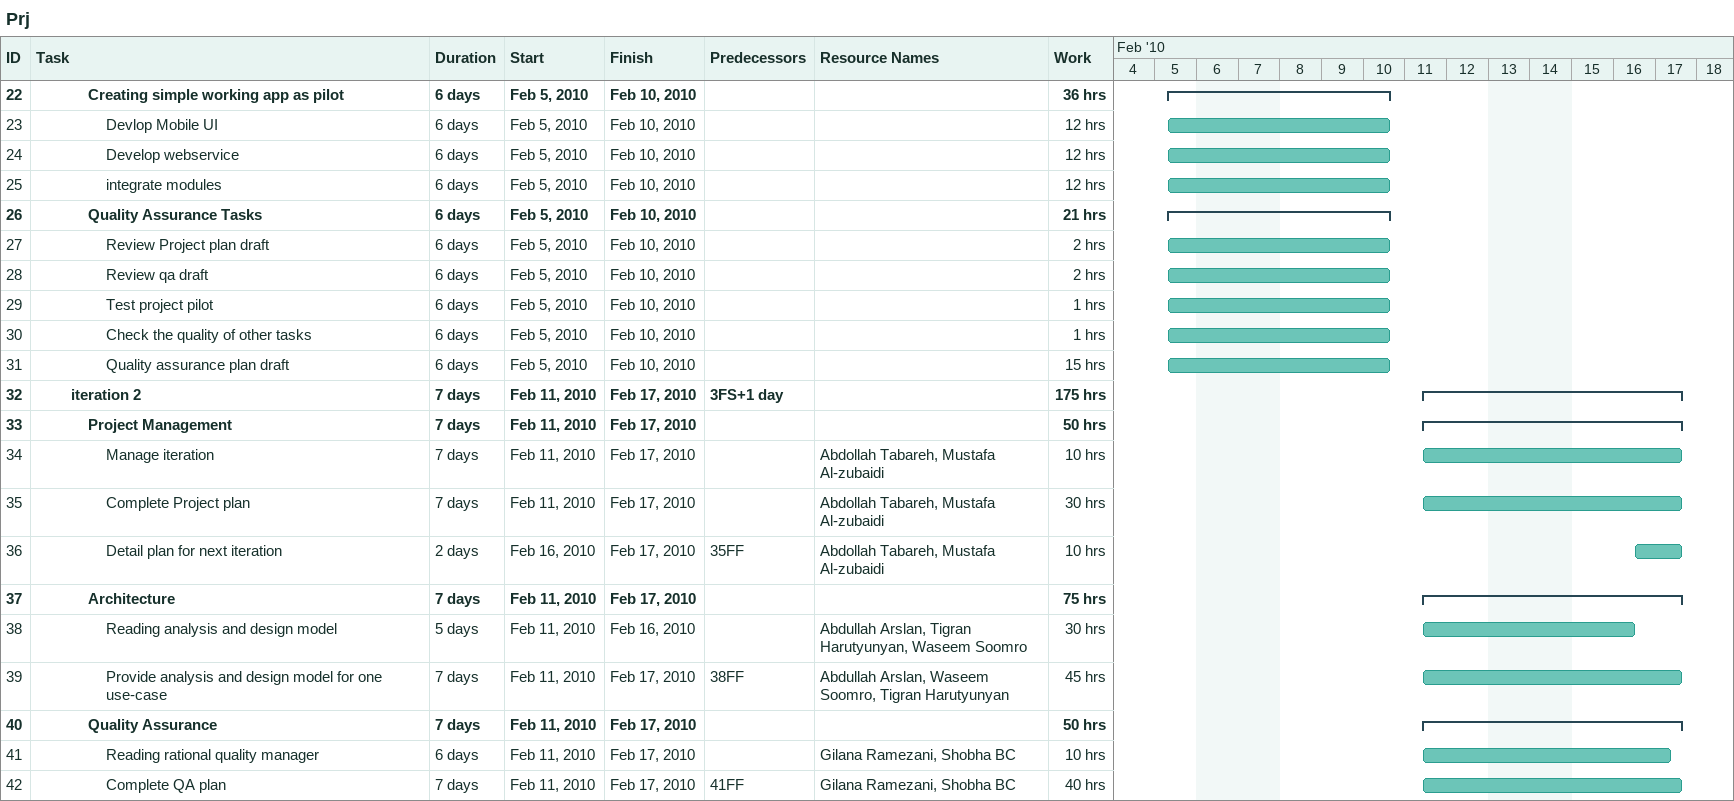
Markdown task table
Prj

| ID | Level | Task | Duration | Start | Finish | Predecessors | Resources | Work (h) |
|---|---|---|---|---|---|---|---|---|
| 22 | 4 | **Creating simple working app as pilot** | 6d | 2010-02-05 | 2010-02-10 |  |  | 36 |
| 23 | 5 | Devlop Mobile UI | 6d | 2010-02-05 | 2010-02-10 |  |  | 12 |
| 24 | 5 | Develop webservice | 6d | 2010-02-05 | 2010-02-10 |  |  | 12 |
| 25 | 5 | integrate modules | 6d | 2010-02-05 | 2010-02-10 |  |  | 12 |
| 26 | 4 | **Quality Assurance Tasks** | 6d | 2010-02-05 | 2010-02-10 |  |  | 21 |
| 27 | 5 | Review Project plan draft | 6d | 2010-02-05 | 2010-02-10 |  |  | 2 |
| 28 | 5 | Review qa draft | 6d | 2010-02-05 | 2010-02-10 |  |  | 2 |
| 29 | 5 | Test project pilot | 6d | 2010-02-05 | 2010-02-10 |  |  | 1 |
| 30 | 5 | Check the quality of other tasks | 6d | 2010-02-05 | 2010-02-10 |  |  | 1 |
| 31 | 5 | Quality assurance plan draft | 6d | 2010-02-05 | 2010-02-10 |  |  | 15 |
| 32 | 3 | **iteration 2** | 7d | 2010-02-11 | 2010-02-17 | 3FS+1d |  | 175 |
| 33 | 4 | **Project Management** | 7d | 2010-02-11 | 2010-02-17 |  |  | 50 |
| 34 | 5 | Manage iteration | 7d | 2010-02-11 | 2010-02-17 |  | Abdollah Tabareh, Mustafa Al-zubaidi | 10 |
| 35 | 5 | Complete Project plan | 7d | 2010-02-11 | 2010-02-17 |  | Abdollah Tabareh, Mustafa Al-zubaidi | 30 |
| 36 | 5 | Detail plan for next iteration | 2d | 2010-02-16 | 2010-02-17 | 35FF | Abdollah Tabareh, Mustafa Al-zubaidi | 10 |
| 37 | 4 | **Architecture** | 7d | 2010-02-11 | 2010-02-17 |  |  | 75 |
| 38 | 5 | Reading analysis and design model | 5d | 2010-02-11 | 2010-02-16 |  | Abdullah Arslan, Tigran Harutyunyan, Waseem Soomro | 30 |
| 39 | 5 | Provide analysis and design model for one use-case | 7d | 2010-02-11 | 2010-02-17 | 38FF | Abdullah Arslan, Waseem Soomro, Tigran Harutyunyan | 45 |
| 40 | 4 | **Quality Assurance** | 7d | 2010-02-11 | 2010-02-17 |  |  | 50 |
| 41 | 5 | Reading rational quality manager | 6d | 2010-02-11 | 2010-02-17 |  | Gilana Ramezani, Shobha BC | 10 |
| 42 | 5 | Complete QA plan | 7d | 2010-02-11 | 2010-02-17 | 41FF | Gilana Ramezani, Shobha BC | 40 |
